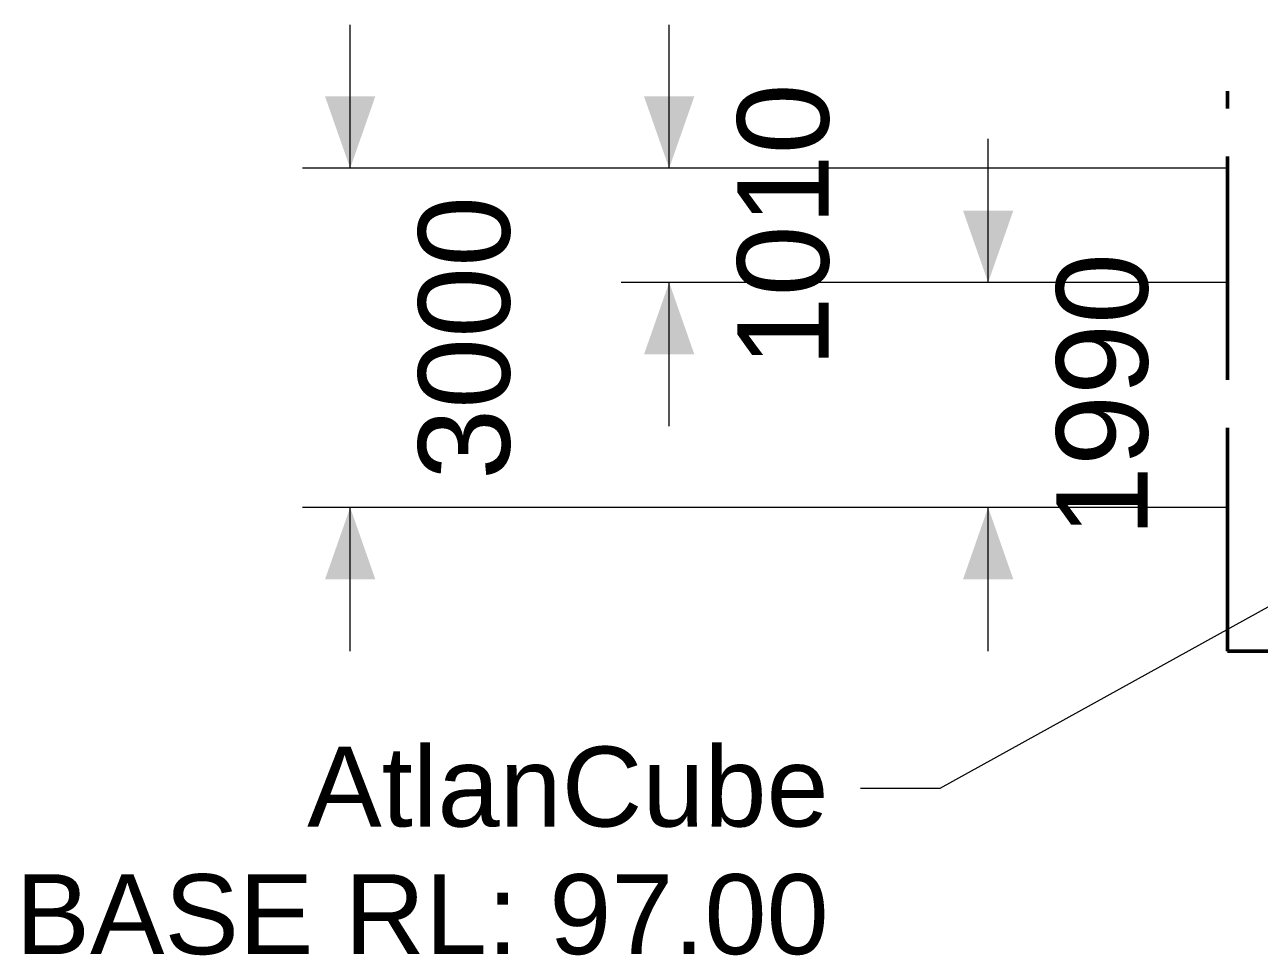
# Model space of a CAD drawing. Header units: millimetres. Extents: x 282 to 167718, y 282 to 525318.
# Drawn here: x 40785 to 51708, y 335421 to 343652 of the extents above; entities that cross this region are included whole.
import ezdxf
from ezdxf.enums import TextEntityAlignment as Align

# ---------------------------------------------------------------- set-up
doc = ezdxf.new("R2010")
doc.units = ezdxf.units.MM
doc.linetypes.add('DASH_1976_423', pattern=[2398.888889, 1975.555556, -423.333333])
for name, color, linetype in [('ANNOTATIONS', 7, 'Continuous'), ('DIMENSIONS', 7, 'Continuous'), ('GEOFAB', 5, 'Continuous'), ('LEADERS', 7, 'Continuous')]:
    doc.layers.add(name, color=color, linetype=linetype)
doc.styles.add('ARIAL', font='arial.ttf')

msp = doc.modelspace()

# ---------------------------------------------------------------- linework, layer by layer
at = {"layer": 'DIMENSIONS', "lineweight": 18}
for p, q in [((43665, 342381.7), (43665, 343651.7)), ((46487.2, 342381.7), (46487.2, 343651.7)), ((49309.4, 341371.7), (49309.4, 342641.7)), ((51426.1, 342381.7), (43241.7, 342381.7)), ((51426.1, 342381.7), (46063.9, 342381.7)), ((51426.1, 341371.7), (46063.9, 341371.7)), ((46487.2, 340101.7), (46487.2, 341371.7)), ((51426.1, 341371.7), (48886.1, 341371.7)), ((51426.1, 339381.7), (43241.7, 339381.7)), ((43665, 338111.7), (43665, 339381.7)), ((51426.1, 339381.7), (48886.1, 339381.7)), ((49309.4, 338111.7), (49309.4, 339381.7))]:
    msp.add_line(p, q, dxfattribs=at)
at = {"layer": 'DIMENSIONS'}
for points in [[(43665, 342381.7), (43887.2, 343016.7), (43442.8, 343016.7)], [(46487.2, 342381.7), (46709.5, 343016.7), (46265, 343016.7)], [(49309.4, 341371.7), (49531.7, 342006.7), (49087.2, 342006.7)], [(46487.2, 341371.7), (46265, 340736.7), (46709.5, 340736.7)], [(43665, 339381.7), (43442.8, 338746.7), (43887.2, 338746.7)], [(49309.4, 339381.7), (49087.2, 338746.7), (49531.7, 338746.7)]]:
    msp.add_solid(points, dxfattribs=at)
at = {"layer": 'GEOFAB', "color": 5, "linetype": 'DASH_1976_423', "lineweight": 50}
for q in [(51426.1, 343065), (120666.1, 338111.7)]:
    msp.add_line((51426.1, 338111.7), q, dxfattribs=at)
at = {"layer": 'LEADERS', "lineweight": 18}
for p, q in [((48886.1, 336898.1), (53119.4, 339240.6)), ((48180.6, 336898.1), (48886.1, 336898.1))]:
    msp.add_line(p, q, dxfattribs=at)

# ---------------------------------------------------------------- texts
at = {"layer": 'ANNOTATIONS', "style": 'ARIAL'}
for s, height, p in [('AtlanCube', 707.25, (47898.3, 336559.4)), ('BASE RL: 97.00', 707.249, (47898.3, 335430.6))]:
    msp.add_text(s, height=height, dxfattribs=at).set_placement(p, align=Align.RIGHT)
at = {"layer": 'DIMENSIONS', "style": 'ARIAL'}
for s, p in [('1010', (47898.3, 341876.7)), ('3000', (45076.1, 340881.7)), ('1990', (50720.6, 340376.7))]:
    msp.add_text(s, height=808.28, rotation=90, dxfattribs=at).set_placement(p, align=Align.CENTER)

doc.saveas('drawing.dxf')
